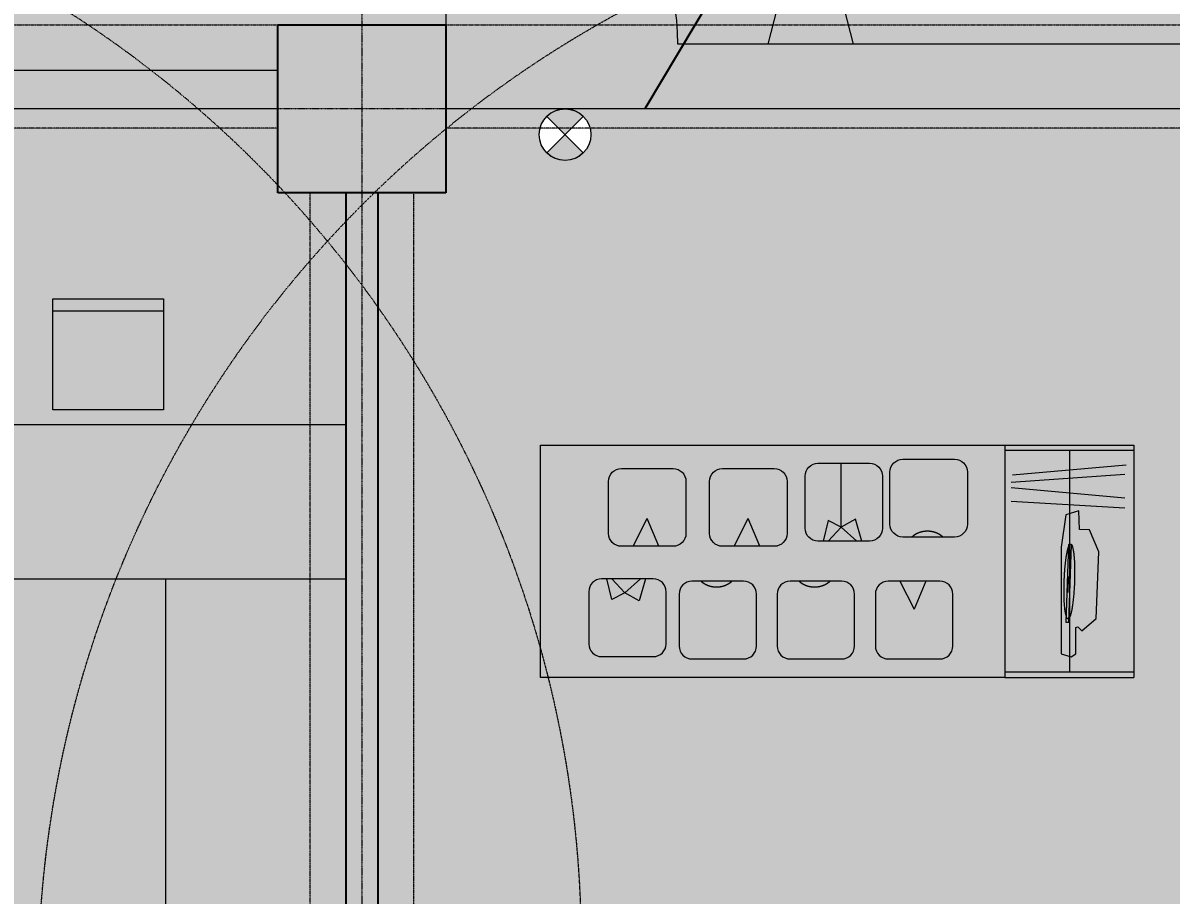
# Model space of a CAD drawing. Header units: millimetres. Extents: x -376000 to 292178, y -193032 to 188048.
# Drawn here: x -284079 to -279630, y 67802 to 71181 of the extents above; entities that cross this region are included whole.
import ezdxf

# ---------------------------------------------------------------- set-up
doc = ezdxf.new("R2010")
doc.units = ezdxf.units.MM
for name, pattern in [('VW-01 短破線', [2.1161248, 1.0580624, -1.0580624]), ('VW-02 中破線', [3.527298, 2.4692356, -1.0580624]), ('ラインタイプ-1', [2.1165312, 1.0580624, -1.0584688]), ('ラインタイプ-28', [1.0581610785590276, 0.70538330078125, -0.3527777777777777]), ('ラインタイプ-6', [5.2915312, 3.175, -1.0580624, 0.3527044000000002, -0.7057644000000001]), ('短破線', [2.1161248, 1.0580624, -1.0580624])]:
    doc.linetypes.add(name, pattern=pattern)
for name, color, linetype, lineweight, true_color in [('02_0.25', 1, 'Continuous', 25, 0xff0000), ('02_線種-添景（家具・植栽)', 7, '短破線', 13, 0x555555), ('04_0.10', 7, 'Continuous', 9, 0x0099ff), ('05_0.05点線', 9, 'ラインタイプ-28', 5, 0x808080), ('06一点鎖線', 7, 'ラインタイプ-6', 9, 0x9999ff), ('08_ハッチ・色', 7, 'Continuous', 5, 0x888888)]:
    doc.layers.add(name, color=color, linetype=linetype, lineweight=lineweight, true_color=true_color)
for name, color, linetype, lineweight in [('02_既存平面-内部建具・サッシ', 7, 'Continuous', 18), ('07_文字・記号', 7, 'Continuous', 9), ('_什器 (2D)', 7, 'Continuous', 5), ('_塗（エリア） (2D)', 7, 'Continuous', 5), ('_塗（壁） (2D)', 7, 'Continuous', 5), ('_天井プロット (2D)', 7, 'Continuous', 5), ('_平面図(既存部) (2D)', 7, 'Continuous', 5), ('_平面図（新設） (2D)', 7, 'Continuous', 5), ('_梁 (2D)', 7, 'Continuous', 5), ('_解体部 (2D)', 7, 'Continuous', 5)]:
    doc.layers.add(name, color=color, linetype=linetype, lineweight=lineweight)
doc.styles.add('Helvetica', font='')
doc.styles.get('Helvetica').set_extended_font_data('Helvetica')

# ---------------------------------------------------------------- blocks, each defined once
blk = doc.blocks.new('塗（エリア） (2D)')
at = {"layer": '08_ハッチ・色', "linetype": 'Continuous', "lineweight": 0}
blk.add_hatch(color=253, dxfattribs=at).paths.add_polyline_path([(-296795.7557079457, 71098.55921143573), (-268765.7557079457, 71048.55921143561), (-268765.7557079457, 70848.55921143573), (-260352.6474225276, 70848.55921143573), (-260354.2004105928, 72432), (-282455.0268946796, 72432.12036787187), (-290384, 72465), (-296795.7557079457, 72965.5674559301)])
at = {"layer": '08_ハッチ・色', "linetype": 'Continuous', "lineweight": 0, "true_color": 0xffa264, "transparency": 33554636}
for points in [[(-293765.7557079457, 71098.55921143573), (-293765.7557079457, 66064.88917776561), (-293765.7557079457, 66064.88917776561), (-293765.7557079457, 64101.75786463438), (-289665.7557079456, 64101.75786463438), (-289665.7557079457, 63623.55921143572), (-282765.7557079456, 63623.55921143572), (-282765.7557079456, 71098.55921143573)], [(-282765.7557079456, 71098.55921143573), (-271765.7557079456, 71098.55921143573), (-271776.7557079456, 67761.53103135267), (-274079.7557079457, 67761.53103135267), (-274068.7557079457, 63583.55921143549), (-282765.7557079456, 63583.55921143549)]]:
    blk.add_hatch(color=21, dxfattribs=at).paths.add_polyline_path(points)
blk = doc.blocks.new('グループ-1014')
at = {"layer": '02_線種-添景（家具・植栽)', "color": 7, "linetype": 'Continuous', "lineweight": 13}
blk.add_line((-283533.573370045, 70064.17316987948), (-283963.573370045, 70064.17316987948), dxfattribs=at)
at = {"layer": '02_線種-添景（家具・植栽)', "color": 7, "linetype": 'Continuous', "lineweight": 13, "flags": 128}
blk.add_lwpolyline([(-283963.573370045, 70111.95094765723), (-283533.573370045, 70111.95094765723), (-283533.573370045, 69681.95094765723), (-283963.573370045, 69681.95094765723)], close=True, dxfattribs=at)
blk = doc.blocks.new('グループ-1048')
at = {"layer": '02_線種-添景（家具・植栽)', "color": 7, "linetype": 'Continuous', "lineweight": 13}
blk.add_line((-280029.2068792178, 68973.8854791324), (-280027.0667311066, 69035.84853075234), dxfattribs=at)
at = {"layer": '02_線種-添景（家具・植栽)', "color": 7, "linetype": 'Continuous', "lineweight": 13, "flags": 128}
blk.add_lwpolyline([(-280026.1584685026, 68859.35547617589), (-280015.7866427824, 69159.64776396046), (-280027.1632884499, 69160.04070307656), (-280037.5351141701, 68859.74841529201)], close=True, dxfattribs=at)
blk = doc.blocks.new('グループ-1049')
at = {"layer": '02_線種-添景（家具・植栽)', "color": 7, "linetype": 'Continuous', "lineweight": 13, "flags": 128}
blk.add_lwpolyline([(-279920.607821887, 68873.48541634668), (-279910.5192080138, 69131.29857927827), (-279946.5618922676, 69217.5941464402), (-279984.5392464863, 69218.9058501211), (-279988.0503375463, 69291.07005343247), (-280037.6424697298, 69274.77218775981), (-280055.7334641996, 69150.31472735862), (-280056.2479508895, 68736.09340028917), (-280016.6169737333, 68724.71861898845), (-279999.3963147167, 68736.1232184987), (-279999.6550914133, 68839.2013449699), (-279991.5216655599, 68841.88629285117), (-279976.118134745, 68825.38064778077), (-279920.607821887, 68873.48541634668)], dxfattribs=at)
at = {"layer": '02_線種-添景（家具・植栽)', "color": 7, "linetype": 'Continuous', "lineweight": 13}
blk.add_open_spline([(-280039.0926500088, 69090.1799325864), (-280042.9320023565, 69056.64510944513), (-280045.6142729667, 68978.98615144157), (-280042.581397248, 68911.54653679904), (-280034.6460317995, 68872.39665579883), (-280023.9344513853, 68872.02668743883), (-280013.3168153268, 68910.5357644422), (-280005.6381106313, 68977.6054107248), (-280002.9558400209, 69055.2643687282), (-280005.9887157397, 69122.70398337084), (-280013.9240811881, 69161.85386437112), (-280024.6356616023, 69162.22383273112), (-280035.253297661, 69123.71475572766), (-280039.0926500088, 69090.1799325864)], degree=2, dxfattribs=at)
at = {"layer": '02_線種-添景（家具・植栽)', "color": 7}
blk.add_blockref('グループ-1048', (0, 0), dxfattribs=at)
blk = doc.blocks.new('グループ-1050')
at = {"layer": '02_線種-添景（家具・植栽)', "color": 7, "linetype": 'Continuous', "lineweight": 13, "transparency": 33554687}
for p, q in [((-280274.0108144113, 69545.45643294438), (-279774.0008199343, 69545.45643294438)), ((-280274.0076290993, 69545.45643294438), (-280274.0076290994, 68645.45643294438)), ((-279774.000857017, 69545.45643294438), (-279773.9976346224, 68645.43892068624)), ((-280274.0108144113, 69525.45743414595), (-279774.0008199343, 69525.47494640411)), ((-280024.0058327226, 69525.46619027443), (-280024.0045415337, 68665.44667554686)), ((-280243.9916186435, 69430.45864752434), (-279804.0136450781, 69469.56351995595)), ((-280249.106958855, 69401.98535119566), (-279809.0939607732, 69432.45668036316)), ((-280249.0719343387, 69380.74894229659), (-279809.0939607732, 69341.64406986497)), ((-280249.0719343387, 69328.54661799011), (-279809.0939607732, 69302.47086561633)), ((-279773.9976346224, 68665.45543174281), (-280274.0076290994, 68665.43791948468)), ((-280274.0076290994, 68645.45643294438), (-279773.9976346224, 68645.43892068624))]:
    blk.add_line(p, q, dxfattribs=at)
at = {"layer": '02_線種-添景（家具・植栽)', "color": 7}
blk.add_blockref('グループ-1049', (0, 0), dxfattribs=at)
blk = doc.blocks.new('グループ-1051')
at = {"layer": '02_線種-添景（家具・植栽)', "color": 7, "linetype": 'Continuous', "lineweight": 13}
for p in [(-281714.8577742772, 69153.28663315513), (-281614.8577742772, 69153.28663315513)]:
    blk.add_line(p, (-281659.8577742772, 69261.28663315518), dxfattribs=at)
at = {"layer": '02_線種-添景（家具・植栽)', "color": 7, "linetype": 'Continuous', "lineweight": 13, "flags": 128}
blk.add_lwpolyline([(-281509.8577742772, 69203.28663315513, -0.4142135623730951), (-281559.8577742772, 69153.28663315513), (-281759.8577742772, 69153.28663315513, -0.4142135623730951), (-281809.8577742772, 69203.28663315513), (-281809.8577742772, 69404.78663315513, -0.4142135623730951), (-281759.8577742772, 69454.78663315513), (-281559.8577742772, 69454.78663315513, -0.4142135623730951), (-281509.8577742772, 69404.78663315513)], format="xyb", close=True, dxfattribs=at)
blk = doc.blocks.new('グループ-1052')
at = {"layer": '02_線種-添景（家具・植栽)', "color": 7, "linetype": 'Continuous', "lineweight": 13, "flags": 128}
blk.add_lwpolyline([(-280419.2351189253, 69239.28663315513, -0.4142135623730951), (-280469.2351189253, 69189.28663315513), (-280669.2351189253, 69189.28663315513, -0.4142135623730951), (-280719.2351189253, 69239.28663315513), (-280719.2351189253, 69440.78663315513, -0.4142135623730951), (-280669.2351189253, 69490.78663315513), (-280469.2351189253, 69490.78663315513, -0.4142135623730951), (-280419.2351189253, 69440.78663315513)], format="xyb", close=True, dxfattribs=at)
at = {"layer": '02_線種-添景（家具・植栽)', "color": 7, "linetype": 'Continuous', "lineweight": 13}
blk.add_open_spline([(-280514.2351189254, 69189.286633155), (-280517.1830951567, 69191.9391203552), (-280520.4050637448, 69194.3195339731), (-280523.6277215649, 69196.69919174256), (-280527.0934214221, 69198.78391568565), (-280530.5597248746, 69200.86782661905), (-280534.2357794167, 69202.6367838563), (-280537.9123461043, 69204.40487875215), (-280541.7633529165, 69205.84103325834), (-280545.6147754924, 69207.27628439643), (-280549.6036472739, 69208.36580521845), (-280553.5928344332, 69209.45439034553), (-280557.6811561683, 69210.18678480234), (-280561.7696898579, 69210.9182202488), (-280565.9180887733, 69211.28643498142), (-280570.0665941789, 69211.65367662387), (-280574.2351189253, 69211.65416552317), (-280578.4036436717, 69211.65367662387), (-280582.5521490773, 69211.28643498142), (-280586.7005479927, 69210.91822024879), (-280590.7890816823, 69210.1867848024), (-280594.8774034175, 69209.45439034562), (-280598.8665905767, 69208.36580521845), (-280602.8554623582, 69207.27628439643), (-280606.7068849341, 69205.84103325834), (-280610.5578917463, 69204.40487875226), (-280614.234458434, 69202.6367838563), (-280617.9105129761, 69200.86782661914), (-280621.3768164285, 69198.78391568571), (-280624.8425162858, 69196.6991917425), (-280628.0651741058, 69194.31953397316), (-280631.287142694, 69191.93912035525), (-280634.2351189253, 69189.28663315506)], degree=2, knots=[0, 0, 0, 0.062495506050721, 0.062495506050721, 0.1249926554265642, 0.1249926554265642, 0.1874913235140616, 0.1874913235140616, 0.2499913349978923, 0.2499913349978923, 0.3124924720511566, 0.3124924720511566, 0.3749944828546963, 0.3749944828546963, 0.4374970901920638, 0.4374970901920638, 0.4999999999955759, 0.4999999999955759, 0.5625029097990879, 0.5625029097990879, 0.6250055171359598, 0.6250055171359598, 0.6875075279391684, 0.6875075279391684, 0.7500086649927844, 0.7500086649927844, 0.8125086764773655, 0.8125086764773655, 0.8750073445657282, 0.8750073445657282, 0.9375044939446262, 0.9375044939446262, 1, 1, 1], dxfattribs=at)
blk = doc.blocks.new('グループ-1053')
at = {"layer": '02_線種-添景（家具・植栽)', "color": 7, "linetype": 'Continuous', "lineweight": 13}
for p in [(-281323.1531267048, 69153.28663315513), (-281223.1531267048, 69153.28663315513)]:
    blk.add_line(p, (-281268.1531267048, 69261.28663315513), dxfattribs=at)
at = {"layer": '02_線種-添景（家具・植栽)', "color": 7, "linetype": 'Continuous', "lineweight": 13, "flags": 128}
blk.add_lwpolyline([(-281118.1531267048, 69203.28663315509, -0.4142135623730951), (-281168.1531267048, 69153.28663315513), (-281368.1531267047, 69153.28663315513, -0.4142135623730951), (-281418.1531267047, 69203.28663315509), (-281418.1531267048, 69404.78663315513, -0.4142135623730951), (-281368.1531267048, 69454.78663315513), (-281168.1531267048, 69454.78663315513, -0.4142135623730951), (-281118.1531267048, 69404.78663315513)], format="xyb", close=True, dxfattribs=at)
blk = doc.blocks.new('グループ-1054')
at = {"layer": '02_線種-添景（家具・植栽)', "color": 7, "linetype": 'Continuous', "lineweight": 13}
blk.add_line((-280908.1531267048, 69227.53663315513), (-280908.1531267048, 69475.03663315513), dxfattribs=at)
at = {"layer": '02_線種-添景（家具・植栽)', "color": 7, "linetype": 'Continuous', "lineweight": 13, "flags": 128}
blk.add_lwpolyline([(-280748.1531267048, 69223.53663315509, -0.4142135623730951), (-280798.1531267048, 69173.53663315513), (-280998.1531267048, 69173.53663315513, -0.4142135623730951), (-281048.1531267048, 69223.53663315513), (-281048.1531267048, 69425.03663315509, -0.4142135623730951), (-280998.1531267048, 69475.03663315513), (-280798.1531267048, 69475.03663315513, -0.4142135623730951), (-280748.1531267048, 69425.03663315513)], format="xyb", close=True, dxfattribs=at)
for points in [[(-280828.1531267048, 69173.53663315513), (-280853.1531267048, 69259.03663315513), (-280908.1531267048, 69227.53663315513), (-280958.1531267048, 69253.51739526865), (-280978.1531267048, 69173.53663315513)], [(-280848.1531267048, 69173.53663315513), (-280908.1531267048, 69227.53663315513), (-280958.1531267048, 69173.53663315513)]]:
    blk.add_lwpolyline(points, dxfattribs=at)
blk = doc.blocks.new('グループ-1055')
at = {"layer": '02_線種-添景（家具・植栽)', "color": 7, "linetype": 'Continuous', "lineweight": 13, "flags": 128}
blk.add_lwpolyline([(-281586.4512380543, 68977.28663315513, 0.4142135623730951), (-281636.4512380543, 69027.28663315513), (-281836.4512380543, 69027.28663315513, 0.4142135623730951), (-281886.4512380543, 68977.28663315513), (-281886.4512380543, 68775.78663315513, 0.4142135623730951), (-281836.4512380543, 68725.78663315513), (-281636.4512380543, 68725.78663315513, 0.4142135623730951), (-281586.4512380543, 68775.78663315513)], format="xyb", close=True, dxfattribs=at)
for points in [[(-281666.4512380543, 69027.28663315513), (-281691.4512380543, 68941.78663315513), (-281746.4512380543, 68973.28663315513), (-281796.4512380543, 68947.30587104165), (-281816.4512380543, 69027.28663315513)], [(-281686.4512380543, 69027.28663315513), (-281746.4512380543, 68973.28663315513), (-281796.4512380543, 69027.28663315513)]]:
    blk.add_lwpolyline(points, dxfattribs=at)
blk = doc.blocks.new('グループ-1056')
at = {"layer": '02_線種-添景（家具・植栽)', "color": 7, "linetype": 'Continuous', "lineweight": 13, "flags": 128}
blk.add_lwpolyline([(-281236.4512380544, 68968.28663315515, 0.4142135623730951), (-281286.4512380544, 69018.28663315513), (-281486.4512380543, 69018.28663315516, 0.4142135623730098), (-281536.4512380543, 68968.28663315518), (-281536.4512380543, 68766.78663315513, 0.4142135623730951), (-281486.4512380543, 68716.78663315513), (-281286.4512380543, 68716.78663315513, 0.4142135623730951), (-281236.4512380543, 68766.78663315513)], format="xyb", close=True, dxfattribs=at)
at = {"layer": '02_線種-添景（家具・植栽)', "color": 7, "linetype": 'Continuous', "lineweight": 13}
blk.add_open_spline([(-281451.4512380543, 69018.28663315513), (-281448.5032618231, 69015.63414595494), (-281445.2812932349, 69013.25373233702), (-281442.0586354148, 69010.87407456753), (-281438.5929355576, 69008.78935062452), (-281435.1266321051, 69006.70543969104), (-281431.450577563, 69004.93648245384), (-281427.7740108753, 69003.16838755798), (-281423.9230040631, 69001.73223305178), (-281420.0715814873, 69000.29698191366), (-281416.0827097057, 68999.20746109173), (-281412.0935225465, 68998.11887596456), (-281408.0052008113, 68997.38648150777), (-281403.9166671218, 68996.65504606132), (-281399.7682682063, 68996.28683132869), (-281395.6197628008, 68995.91958968624), (-281391.4512380543, 68995.91910078701), (-281387.2827133079, 68995.91958968621), (-281383.1342079024, 68996.28683132875), (-281378.9858089869, 68996.65504606129), (-281374.8972752973, 68997.38648150777), (-281370.8089535622, 68998.11887596459), (-281366.819766403, 68999.20746109168), (-281362.8308946215, 69000.29698191369), (-281358.9794720455, 69001.73223305178), (-281355.1284652333, 69003.16838755798), (-281351.4518985456, 69004.93648245384), (-281347.7758440035, 69006.70543969107), (-281344.3095405511, 69008.78935062447), (-281340.8438406938, 69010.87407456756), (-281337.6211828738, 69013.25373233702), (-281334.3992142855, 69015.63414595494), (-281331.4512380543, 69018.28663315513)], degree=2, knots=[0, 0, 0, 0.0624955060495478, 0.0624955060495478, 0.1249926554251095, 0.1249926554251095, 0.1874913235135987, 0.1874913235135987, 0.2499913349981075, 0.2499913349981075, 0.3124924720512264, 0.3124924720512264, 0.3749944828548096, 0.3749944828548096, 0.4374970901928414, 0.4374970901928414, 0.4999999999975839, 0.4999999999975839, 0.5625029098023264, 0.5625029098023264, 0.6250055171406655, 0.6250055171406655, 0.6875075279450826, 0.6875075279450826, 0.7500086649987769, 0.7500086649987769, 0.8125086764825314, 0.8125086764825314, 0.8750073445709337, 0.8750073445709337, 0.9375044939476816, 0.9375044939476816, 1, 1, 1], dxfattribs=at)
blk = doc.blocks.new('グループ-1057')
at = {"layer": '02_線種-添景（家具・植栽)', "color": 7, "linetype": 'Continuous', "lineweight": 13, "flags": 128}
blk.add_lwpolyline([(-280856.4512380543, 68968.28663315513, 0.4142135623730951), (-280906.4512380543, 69018.28663315513), (-281106.4512380543, 69018.28663315513, 0.4142135623730951), (-281156.4512380543, 68968.28663315513), (-281156.4512380543, 68766.78663315513, 0.4142135623730951), (-281106.4512380543, 68716.78663315513), (-280906.4512380543, 68716.78663315513, 0.4142135623730951), (-280856.4512380543, 68766.78663315513)], format="xyb", close=True, dxfattribs=at)
at = {"layer": '02_線種-添景（家具・植栽)', "color": 7, "linetype": 'Continuous', "lineweight": 13}
blk.add_open_spline([(-281071.4512380544, 69018.28663315506), (-281068.5032618231, 69015.63414595477), (-281065.2812932349, 69013.2537323369), (-281062.0586354149, 69010.87407456765), (-281058.5929355576, 69008.78935062441), (-281055.1266321052, 69006.70543969101), (-281051.450577563, 69004.93648245376), (-281047.7740108754, 69003.16838755777), (-281043.9230040632, 69001.73223305178), (-281040.0715814872, 69000.29698191359), (-281036.0827097057, 68999.20746109168), (-281032.0935225465, 68998.11887596441), (-281028.0052008113, 68997.38648150768), (-281023.9166671218, 68996.65504606118), (-281019.7682682063, 68996.28683132862), (-281015.6197628008, 68995.91958968621), (-281011.4512380543, 68995.91910078691), (-281007.2827133079, 68995.91958968621), (-281003.1342079024, 68996.28683132862), (-280998.9858089869, 68996.65504606129), (-280994.8972752973, 68997.38648150768), (-280990.8089535622, 68998.11887596441), (-280986.819766403, 68999.20746109168), (-280982.8308946214, 69000.29698191369), (-280978.9794720456, 69001.73223305178), (-280975.1284652333, 69003.16838755786), (-280971.4518985456, 69004.93648245384), (-280967.7758440036, 69006.70543969107), (-280964.3095405511, 69008.78935062447), (-280960.8438406938, 69010.87407456756), (-280957.6211828738, 69013.25373233702), (-280954.3992142856, 69015.63414595494), (-280951.4512380543, 69018.28663315513)], degree=2, knots=[0, 0, 0, 0.0624955060501179, 0.0624955060501179, 0.1249926554231838, 0.1249926554231838, 0.1874913235067013, 0.1874913235067013, 0.2499913349871228, 0.2499913349871228, 0.312492472039642, 0.312492472039642, 0.3749944828440151, 0.3749944828440151, 0.4374970901830486, 0.4374970901830486, 0.4999999999888637, 0.4999999999888637, 0.5625029097946789, 0.5625029097946789, 0.6250055171343967, 0.6250055171343967, 0.6875075279402862, 0.6875075279402862, 0.7500086649952644, 0.7500086649952644, 0.8125086764812077, 0.8125086764812077, 0.8750073445700512, 0.8750073445700512, 0.9375044939472404, 0.9375044939472404, 1, 1, 1], dxfattribs=at)
blk = doc.blocks.new('グループ-1058')
at = {"layer": '02_線種-添景（家具・植栽)', "color": 7, "linetype": 'Continuous', "lineweight": 13}
for p in [(-280680.7601376093, 69018.28663315513), (-280580.7601376094, 69018.28663315513)]:
    blk.add_line(p, (-280625.7601376093, 68910.28663315513), dxfattribs=at)
at = {"layer": '02_線種-添景（家具・植栽)', "color": 7, "linetype": 'Continuous', "lineweight": 13, "flags": 128}
blk.add_lwpolyline([(-280475.7601376093, 68968.28663315513, 0.4142135623730951), (-280525.7601376093, 69018.28663315513), (-280725.7601376093, 69018.28663315513, 0.4142135623730951), (-280775.7601376093, 68968.28663315513), (-280775.7601376093, 68766.78663315513, 0.4142135623730951), (-280725.7601376093, 68716.78663315513), (-280525.7601376093, 68716.78663315513, 0.4142135623730951), (-280475.7601376093, 68766.78663315513)], format="xyb", close=True, dxfattribs=at)
blk = doc.blocks.new('グループ-1059')
at = {"layer": '02_線種-添景（家具・植栽)', "color": 7, "linetype": 'Continuous', "lineweight": 13, "flags": 128}
blk.add_lwpolyline([(-282074.0076290993, 68645.45643294438), (-282074.0076290992, 69545.45643294438), (-280274.0076290993, 69545.45643294438), (-280274.0076290994, 68645.45643294438)], close=True, dxfattribs=at)
at = {"layer": '02_線種-添景（家具・植栽)', "color": 7}
for name in ['グループ-1052', 'グループ-1051', 'グループ-1053', 'グループ-1054', 'グループ-1055', 'グループ-1056', 'グループ-1057', 'グループ-1058']:
    blk.add_blockref(name, (0, 0), dxfattribs=at)
blk = doc.blocks.new('什器 (2D)')
at = {"layer": '02_線種-添景（家具・植栽)', "color": 7, "linetype": 'Continuous', "lineweight": 13, "flags": 128}
for points in [[(-282825.7557079457, 69027.10066966727), (-282825.7557079457, 69623.55921143573), (-285125.7557079456, 69623.55921143573), (-285125.7557079456, 64953.39457305707), (-285122.2764425426, 64523.55921143572), (-284525.7557079456, 64523.55921143572), (-284525.7557079456, 65549.85311482551), (-284525.7557079456, 69027.10066966727)], [(-283525.7557079456, 69027.10066966727), (-282825.7557079456, 69027.10066966727), (-282825.7557079456, 64223.55921143572), (-283525.7557079456, 64223.55921143572)], [(-283525.7557079456, 69027.10066966727), (-282825.7557079456, 69027.10066966727), (-282825.7557079456, 64223.55921143572), (-283525.7557079456, 64223.55921143572)]]:
    blk.add_lwpolyline(points, close=True, dxfattribs=at)
at = {"layer": '02_線種-添景（家具・植栽)', "color": 7}
for name in ['グループ-1014', 'グループ-1059']:
    blk.add_blockref(name, (0, 0), dxfattribs=at)
at = {"layer": '02_線種-添景（家具・植栽)', "color": 7, "transparency": 33554687}
blk.add_blockref('グループ-1050', (0, 0), dxfattribs=at)
blk = doc.blocks.new('塗（壁） (2D)')
at = {"layer": '08_ハッチ・色', "linetype": 'Continuous', "lineweight": 0}
blk.add_hatch(color=120, dxfattribs=at).paths.add_polyline_path([(-282703.2557079457, 64173.55921143572), (-282828.2557079457, 64173.55921143572), (-282828.2557079457, 70523.55921143573), (-282703.2557079457, 70523.55921143573)])
at = {"layer": '08_ハッチ・色', "color": 253, "true_color": 0xaaaaaa}
blk.add_solid([(-283090.7557079457, 70523.55921143573), (-282440.7557079457, 70523.55921143573), (-283090.7557079457, 71173.55921143573), (-282440.7557079457, 71173.55921143573)], dxfattribs=at)
blk = doc.blocks.new('平面図(既存部) (2D)')
at = {"layer": '02_0.25'}
for p, q in [((-283090.7557079457, 71173.55921143573), (-282440.7557079457, 71173.55921143573)), ((-283090.7557079457, 70523.55921143573), (-283090.7557079457, 71173.55921143573)), ((-282440.7557079457, 71173.55921143573), (-282440.7557079457, 70523.55921143573)), ((-282440.7557079457, 70523.55921143573), (-283090.7557079457, 70523.55921143573))]:
    blk.add_line(p, q, dxfattribs=at)
at = {"layer": '06一点鎖線'}
for p, q in [((-282765.7557079456, 72935.68380817691), (-282765.7557079456, 54935.68380817689)), ((-282765.7557079456, 72935.68380817691), (-282765.7557079456, 54935.68380817689)), ((-259082.0779482403, 70848.55921143573), (-303576.2598106643, 70848.55921143573)), ((-259082.0779482403, 70848.55921143573), (-303576.2598106643, 70848.55921143573))]:
    blk.add_line(p, q, dxfattribs=at)
blk = doc.blocks.new('引出線付き注釈-4')
at = {"layer": '02_0.25'}
for p, q in [((0, 0), (-837.1259711122258, -1402.877352031472)), ((1068.902903101582, 0), (0, 0))]:
    blk.add_line(p, q, dxfattribs=at)
at = {"layer": '02_0.25', "insert": (1070.093528101582, 112.1921527777777), "char_height": 181.9010416666667, "width": 1798.32, "attachment_point": 1, "line_spacing_factor": 0.8400146038700256, "style": 'Helvetica'}
blk.add_mtext('シャッター解体', dxfattribs=at)
blk = doc.blocks.new('引出線付き注釈-5')
at = {"layer": '02_0.25'}
for p, q in [((0, 0), (-837.1259711122258, -1402.877352031472)), ((1068.902903101582, 0), (0, 0))]:
    blk.add_line(p, q, dxfattribs=at)
at = {"layer": '02_0.25', "insert": (1070.093528101582, 112.1921527777777), "char_height": 181.9010416666667, "width": 1798.32, "attachment_point": 1, "line_spacing_factor": 0.8400146038700256, "style": 'Helvetica'}
blk.add_mtext('シャッター解体', dxfattribs=at)
blk = doc.blocks.new('解体部 (2D)')
at = {"layer": '02_既存平面-内部建具・サッシ', "color": 214, "linetype": 'VW-02 中破線', "true_color": 0x990099}
for p, q in [((-283090.7557079457, 70848.55921143573), (-289340.7557079457, 70848.55921143573)), ((-279290.7557079457, 70848.55921143573), (-282440.7557079457, 70848.55921143573))]:
    blk.add_line(p, q, dxfattribs=at)
at = {"layer": '02_0.25'}
for name, p in [('引出線付き注釈-5', (-286731.8490594632, 72251.4365634672)), ('引出線付き注釈-4', (-280832.6011267518, 72251.4365634672))]:
    blk.add_blockref(name, p, dxfattribs=at)
blk = doc.blocks.new('グループ-708')
at = {"layer": '04_0.10'}
blk.add_line((-282440.7557079457, 71998.55921143573), (-282440.7557079457, 71098.55921143573), dxfattribs=at)
blk.add_arc((-282440.7557079457, 71098.55921143573), 900, 0, 90, dxfattribs=at)
blk = doc.blocks.new('グループ-709')
at = {"layer": '04_0.10'}
for p, q in [((-281190.7557079457, 71098.55921143573), (-281025.7623116961, 71747.92596389074)), ((-280860.7689154465, 71098.55921143573), (-281025.7623116961, 71747.92596389074)), ((-276390.7557079457, 71098.55921143573), (-281540.7557079457, 71098.55921143573))]:
    blk.add_line(p, q, dxfattribs=at)
blk = doc.blocks.new('平面図（新設） (2D)')
at = {"layer": '02_0.25'}
for p, q in [((-282828.2557079457, 70523.55921143573), (-282828.2557079457, 64173.55921143572)), ((-282703.2557079457, 70523.55921143573), (-282703.2557079457, 64173.55921143572))]:
    blk.add_line(p, q, dxfattribs=at)
at = {"layer": '04_0.10'}
blk.add_line((-283090.7557079457, 70997.62000552309), (-289340.7557079457, 70997.62000552309), dxfattribs=at)
for name in ['グループ-708', 'グループ-709']:
    blk.add_blockref(name, (0, 0), dxfattribs=at)
blk = doc.blocks.new('誘導灯')
at = {"color": 255}
blk.add_wipeout([(100, 7.275957614183426e-12), (99.5184726672197, -9.80171403294878), (98.07852804032306, -19.509032201605578), (95.69403357322088, -29.028467725438986), (92.38795325112868, -38.26834323650172), (88.1921264348355, -47.13967368259247), (83.14696123025452, -55.55702330195294), (77.3010453362737, -63.439328416357256), (70.71067811865474, -70.71067811864748), (63.43932841636454, -77.30104533626641), (55.557023301960214, -83.14696123024726), (47.139673682599756, -88.19212643482823), (38.268343236508976, -92.38795325112142), (29.028467725446237, -95.6940335732136), (19.50903220161282, -98.07852804031577), (9.80171403295606, -99.51847266721244), (0, -99.99999999999272), (-9.80171403295606, -99.51847266721244), (-19.50903220161282, -98.07852804031577), (-29.028467725446237, -95.6940335732136), (-38.268343236508976, -92.38795325112142), (-47.139673682599756, -88.19212643482823), (-55.557023301960214, -83.14696123024726), (-63.43932841636454, -77.30104533626641), (-70.71067811865474, -70.71067811864748), (-77.3010453362737, -63.439328416357256), (-83.14696123025452, -55.55702330195294), (-88.1921264348355, -47.13967368259247), (-92.38795325112868, -38.26834323650172), (-95.69403357322088, -29.028467725438986), (-98.07852804032306, -19.509032201605578), (-99.5184726672197, -9.80171403294878), (-100, 7.275957614183426e-12), (-99.5184726672197, 9.801714032963332), (-98.07852804032306, 19.50903220162013), (-95.69403357322088, 29.028467725453538), (-92.38795325112868, 38.268343236516245), (-88.1921264348355, 47.139673682607025), (-83.14696123025452, 55.55702330196749), (-77.3010453362737, 63.43932841637178), (-70.71067811865474, 70.71067811866203), (-63.43932841636454, 77.30104533628099), (-55.557023301960214, 83.14696123026181), (-47.139673682599756, 88.19212643484275), (-38.268343236508976, 92.38795325113597), (-29.028467725446237, 95.69403357322813), (-19.50903220161282, 98.0785280403303), (-9.80171403295606, 99.518472667227), (0, 100.00000000000728), (9.80171403295606, 99.518472667227), (19.50903220161282, 98.0785280403303), (29.028467725446237, 95.69403357322813), (38.268343236508976, 92.38795325113597), (47.139673682599756, 88.19212643484275), (55.557023301960214, 83.14696123026181), (63.43932841636454, 77.30104533628099), (70.71067811865474, 70.71067811866203), (77.3010453362737, 63.43932841637178), (83.14696123025452, 55.55702330196749), (88.1921264348355, 47.139673682607025), (92.38795325112868, 38.268343236516245), (95.69403357322088, 29.028467725453538), (98.07852804032306, 19.50903220162013), (99.5184726672197, 9.801714032963332)], dxfattribs=at).dxf.layer = '07_文字・記号'
at = {"layer": '07_文字・記号', "linetype": 'Continuous', "lineweight": 0, "true_color": 0x00d136}
h = blk.add_hatch(color=102, dxfattribs=at)
edge = h.paths.add_edge_path()
edge.add_arc((5.82057e-11, -2.37712e-11), 99.99999999998741, 45.00000000003615, 134.9999999999874)
edge.add_line((-70.71067811857209, 70.71067811863759), (70.71067811863033, -70.71067811863759))
edge.add_arc((-3.64e-12, 7.7041e-12), 99.9999999999786, 225.0000000000341, 314.99999999999545, ccw=False)
edge.add_line((-70.71067811860121, -70.71067811867397), (70.71067811865942, 70.71067811866669))
at = {"layer": '07_文字・記号', "color": 92, "true_color": 0x14b500, "flags": 128}
blk.add_lwpolyline([(70.71067811865942, 70.71067811866669, 0.4142135623728459), (-70.71067811857209, 70.71067811863759), (70.71067811863031, -70.71067811863759, -0.4142135623728974), (-70.71067811860121, -70.71067811867397)], format="xyb", close=True, dxfattribs=at)
at = {"layer": '07_文字・記号', "color": 92, "true_color": 0x14b500}
blk.add_circle((0, 7.276000000000001e-12), 100, dxfattribs=at)
blk = doc.blocks.new('天井プロット (2D)')
at = {"layer": '07_文字・記号', "color": 7}
blk.add_blockref('誘導灯', (-281978.1596672411, 70748.55921143573), dxfattribs=at)
at = {"layer": '07_文字・記号', "color": 100, "linetype": 'VW-01 短破線', "true_color": 0x00ff3f}
for centre in [(-286215.7557079457, 67598.55921143573), (-279720, 67440)]:
    blk.add_circle(centre, 4299.999999999994, dxfattribs=at)
blk = doc.blocks.new('梁 (2D)')
at = {"layer": '05_0.05点線', "color": 7, "linetype": 'ラインタイプ-1', "flags": 128}
for points in [[(-283090.7557079457, 71173.55921143573), (-283090.7557079457, 70773.55921143573), (-289340.7557079457, 70773.55921143573), (-289340.7557079457, 71173.55921143573)], [(-276190.7557079457, 71173.55921143573), (-276190.7557079457, 70773.55921143573), (-282440.7557079457, 70773.55921143573), (-282440.7557079457, 71173.55921143573)], [(-282565.7557079457, 64173.55921143572), (-282965.7557079457, 64173.55921143572), (-282965.7557079457, 70523.55921143573), (-282565.7557079457, 70523.55921143573)]]:
    blk.add_lwpolyline(points, close=True, dxfattribs=at)

msp = doc.modelspace()

# ---------------------------------------------------------------- block references
at = {"layer": '_什器 (2D)'}
msp.add_blockref('什器 (2D)', (0, 0), dxfattribs=at)
at = {"layer": '_塗（エリア） (2D)'}
msp.add_blockref('塗（エリア） (2D)', (0, 0), dxfattribs=at)
at = {"layer": '_塗（壁） (2D)'}
msp.add_blockref('塗（壁） (2D)', (0, 0), dxfattribs=at)

# ---------------------------------------------------------------- next in the draw order: block references
at = {"layer": '_平面図(既存部) (2D)'}
msp.add_blockref('平面図(既存部) (2D)', (0, 0), dxfattribs=at)

# ---------------------------------------------------------------- next in the draw order: block references
at = {"layer": '_解体部 (2D)'}
msp.add_blockref('解体部 (2D)', (0, 0), dxfattribs=at)

# ---------------------------------------------------------------- next in the draw order: block references
at = {"layer": '_平面図（新設） (2D)'}
msp.add_blockref('平面図（新設） (2D)', (0, 0), dxfattribs=at)

# ---------------------------------------------------------------- next in the draw order: block references
at = {"layer": '_天井プロット (2D)'}
msp.add_blockref('天井プロット (2D)', (0, 0), dxfattribs=at)

# ---------------------------------------------------------------- next in the draw order: block references
at = {"layer": '_梁 (2D)'}
msp.add_blockref('梁 (2D)', (0, 0), dxfattribs=at)

doc.saveas('drawing.dxf')
